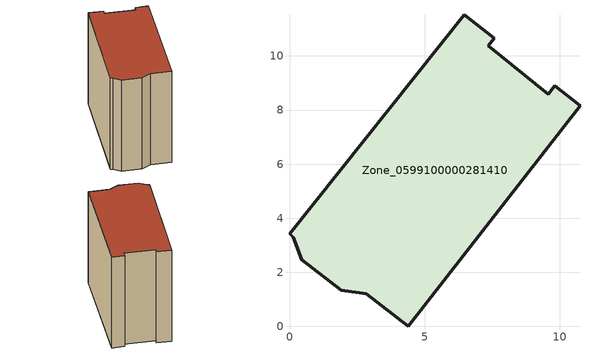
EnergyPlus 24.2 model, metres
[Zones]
Zone_0599100000281410
 floor ground (C_G): 0.46,2.47 0.14,3.3 0,3.42 6.46,11.53 7.57,10.65 7.35,10.39 9.56,8.58 9.8,8.89 10.74,8.15 4.39,0 2.83,1.21 1.91,1.34 z3.35
 wall outside (C_F): 0.14,3.3 0.46,2.47 1.91,1.34 2.83,1.21 4.39,0 10.74,8.15 9.8,8.89 9.56,8.58 7.35,10.39 7.57,10.65 6.46,11.53 0,3.42 0.14,3.3 z3.35:13.18
 roof outside (C_R): 9.56,8.58 7.35,10.39 7.57,10.65 6.46,11.53 0,3.42 0.14,3.3 0.46,2.47 1.91,1.34 2.83,1.21 4.39,0 10.74,8.15 9.8,8.89 z13.18
[BUILDING]
Pand.0599100000281410: North Axis=0; Terrain=City; Loads Convergence Tolerance Value=0.04; Temperature Convergence Tolerance Value=0.4; Solar Distribution=FullExterior; Maximum Number of Warmup Days=25; Minimum Number of Warmup Days=1
[Site:Location]
Rotterdam.The.Hague.AP_ZH_NLD Design_Conditions: Latitude=51.96; Longitude=4.45; Time Zone=1; Elevation=-4.5
[SITE:GROUNDTEMPERATURE:BUILDINGSURFACE]
18, 18, 18, 18, 18, 18, 18, 18, 18, 18, 18, 18
[MATERIAL] Thermal Absorptance=0.9; Solar Absorptance=0.7; Visible Absorptance=0.7
Name | Roughness | Thickness | Conductivity | Density | Specific Heat
G.TI.1946 | MediumSmooth | 0.15 | 1 | 540 | 1210
F.TI.1946 | Rough | 0.3 | 0.857143 | 1920 | 840
R.TI.1946 | MediumRough | 0.2 | 0.1 | 1500 | 1000
[CONSTRUCTION]
C_G: G.TI.1946
C_F: F.TI.1946
C_R: R.TI.1946
[ZONE]
Zone_0599100000281410: Type=1; Multiplier=1; Ceiling Height=Autocalculate; Volume=Autocalculate; Floor Area=autocalculate; Part of Total Floor Area=Yes
[ZONEINFILTRATION:DESIGNFLOWRATE]
Infil_Zone_0599100000281410: Zone or ZoneList or Space or SpaceList=Zone_0599100000281410; Schedule=AlwaysOn; Design Flow Rate Calculation Method=Flow/Area; Flow Rate per Floor Area=0.003; Constant Term Coefficient=1; Temperature Term Coefficient=0; Velocity Term Coefficient=0; Velocity Squared Term Coefficient=0
[HVACTEMPLATE:ZONE:IDEALLOADSAIRSYSTEM]
Zone_0599100000281410: Maximum Heating Supply Air Temperature=50; Minimum Cooling Supply Air Temperature=13; Maximum Heating Supply Air Humidity Ratio=0.0156; Minimum Cooling Supply Air Humidity Ratio=0.0077; Heating Limit=NoLimit; Cooling Limit=NoLimit; Dehumidification Control Type=ConstantSensibleHeatRatio; Cooling Sensible Heat Ratio=0.7; Dehumidification Setpoint=60; Humidification Control Type=None; Humidification Setpoint=30; Outdoor Air Method=None; Outdoor Air Flow Rate per Person=0.00944; Outdoor Air Flow Rate per Zone Floor Area=0; Outdoor Air Flow Rate per Zone=0; Demand Controlled Ventilation Type=None; Outdoor Air Economizer Type=NoEconomizer; Heat Recovery Type=None; Sensible Heat Recovery Effectiveness=0.7; Latent Heat Recovery Effectiveness=0.65
[ZONECONTROL:THERMOSTAT]
ThermostatControl_Zone_0599100000281410: Zone or ZoneList=Zone_0599100000281410; Control Type Schedule=DualSetpointControlType; Control 1=Thermostat_Zone_0599100000281410; Temperature Difference Between Cutout And Setpoint=0
[THERMOSTATSETPOINT:DUALSETPOINT]
Thermostat_Zone_0599100000281410: Heating Setpoint Temperature Schedule=HeatingSetpoint_Zone_0599100000281410; Cooling Setpoint Temperature Schedule=CoolingSetpoint_Zone_0599100000281410
[SCHEDULE:COMPACT]
HeatingSetpoint_Zone_0599100000281410: Through: 12/31, For: AllDays, Until: 24:00, 21
CoolingSetpoint_Zone_0599100000281410: Through: 12/31, For: AllDays, Until: 24:00, 24
DualSetpointControlType: Through: 12/31, For: AllDays, Until: 24:00, 4
AlwaysOn: Through: 12/31, For: AllDays, Until: 24:00, 1
